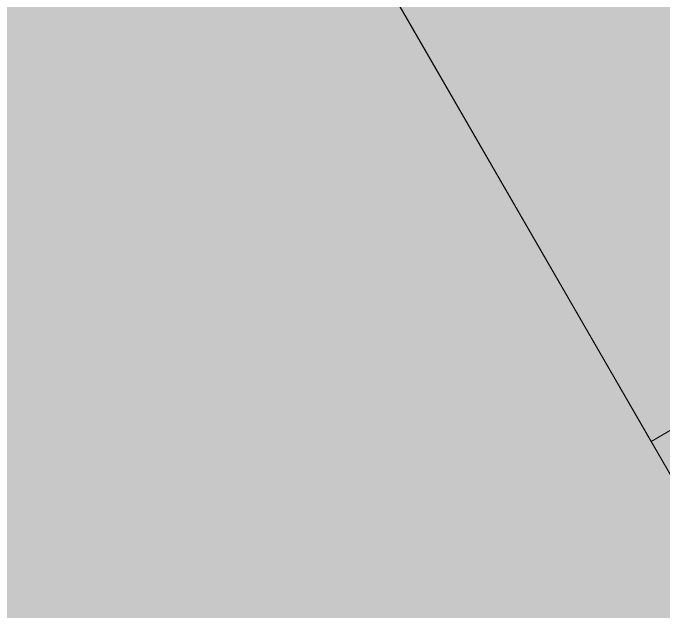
# Model space of a CAD drawing. Header units: inches. Extents: x 224 to 2249, y -2447 to -36.
# Drawn here: x 260.513 to 261.175, y -1222.12 to -1221.51 of the extents above; entities that cross this region are included whole.
import ezdxf

# ---------------------------------------------------------------- set-up
doc = ezdxf.new("R2010")
doc.units = ezdxf.units.IN
doc.header["$MEASUREMENT"] = 0
doc.layers.add('A-GLAZ-CURT', color=52, linetype='Continuous', lineweight=13)
doc.layers.add('A-GLAZ-CWMG', color=51, linetype='Continuous', lineweight=13)

# ---------------------------------------------------------------- blocks, each defined once
blk = doc.blocks.new('Rectangular Mullion - 2_5_ x 5_ rectangular-5013777-Level 4 CONSTRUCTION')
at = {"layer": 'A-GLAZ-CWMG', "lineweight": 9}
blk.add_hatch(color=7, dxfattribs=at).paths.add_polyline_path([(-2.5, -2.75), (0, -2.75), (0, -2.21781), (-0.34186, -2.15753), (-0.16822, -1.17273), (0, -1.20239), (0, 2.75), (-2.5, 2.75), (-2.5, -2.33496)], flags=0)
blk = doc.blocks.new('System Panel - Glazed-5049999-Level 4 CONSTRUCTION')
at = {"layer": 'A-GLAZ-CURT', "lineweight": 9}
blk.add_hatch(color=7, dxfattribs=at).paths.add_polyline_path([(29, 1.75), (-29, 1.75), (-29, 0.75), (29, 0.75)], flags=0)
at = {"layer": 'A-GLAZ-CURT', "color": 8, "lineweight": 20}
for p, q in [((29, 1.75), (-29, 1.75)), ((29, 0.75), (29, 1.75))]:
    blk.add_line(p, q, dxfattribs=at)
blk = doc.blocks.new('Rectangular Mullion - 2_5_ x 5_ rectangular-5011689-Level 4 CONSTRUCTION')
at = {"layer": 'A-GLAZ-CWMG', "color": 8, "lineweight": 20}
blk.add_line((-2.5, -2.75), (-2.5, 2.75), dxfattribs=at)

msp = doc.modelspace()

# ---------------------------------------------------------------- block references
at = {"layer": 'A-GLAZ-CURT', "lineweight": 9, "rotation": 210}
msp.add_blockref('System Panel - Glazed-5049999-Level 4 CONSTRUCTION', (285.40191, -1205.93041), dxfattribs=at)
at = {"layer": 'A-GLAZ-CWMG', "lineweight": 9, "rotation": 39.99999999999994}
msp.add_blockref('Rectangular Mullion - 2_5_ x 5_ rectangular-5013777-Level 4 CONSTRUCTION', (260.03723, -1220.07344), dxfattribs=at)
at = {"layer": 'A-GLAZ-CWMG', "lineweight": 9, "extrusion": (0, 0, -1), "rotation": 330.0000000000001}
msp.add_blockref('Rectangular Mullion - 2_5_ x 5_ rectangular-5011689-Level 4 CONSTRUCTION', (-258.12211, -1221.68041), dxfattribs=at)

doc.saveas('drawing.dxf')
